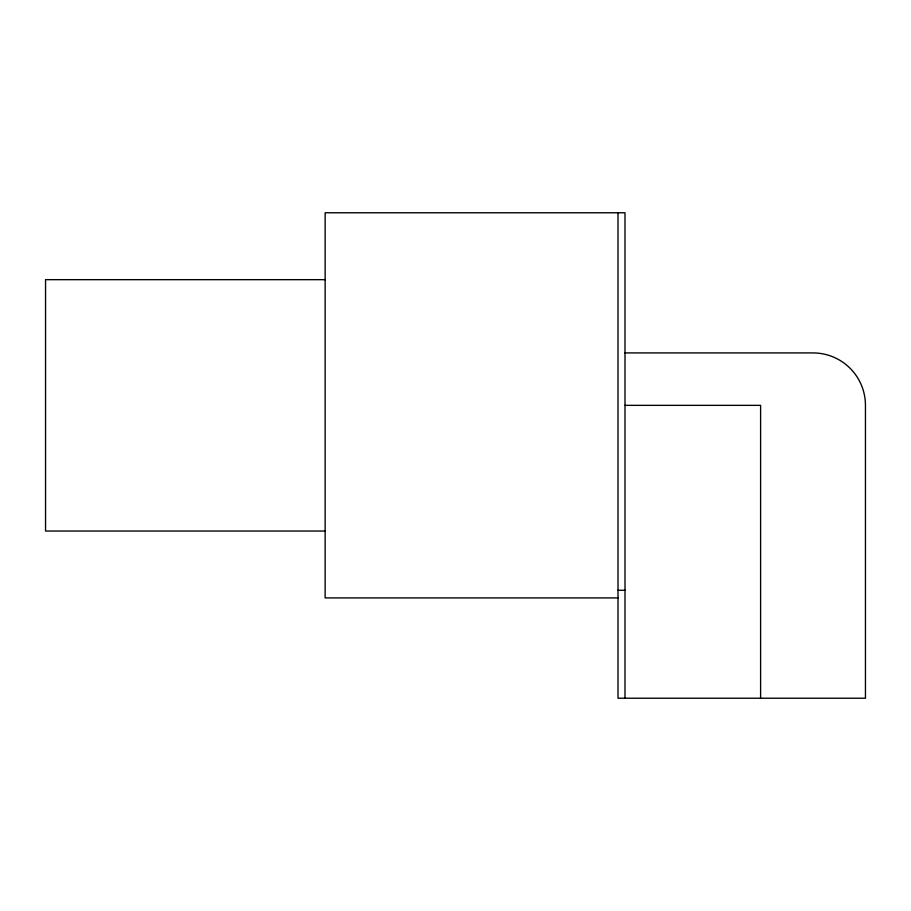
<?xml version="1.0" encoding="UTF-8"?>
<svg xmlns="http://www.w3.org/2000/svg" width="911" height="911" viewBox="0 0 911 911"><rect width="100%" height="100%" fill="white"/><g stroke="black" fill="none" stroke-linecap="round" stroke-linejoin="round"><path stroke-width="1.37" d="M325.136 279.666L45.55 279.666L45.55 531.033L325.136 531.033M625.003 352.921L813.022 352.921A52.428 52.428 0 0 1 865.45 405.349L865.45 698.225L618.011 698.225L618.011 212.775M625.003 405.349L760.605 405.349L760.605 698.225M618.011 590.282L625.003 590.282M618.011 597.912L325.136 597.912L325.136 212.775L625.003 212.775L625.003 698.225"/></g></svg>
